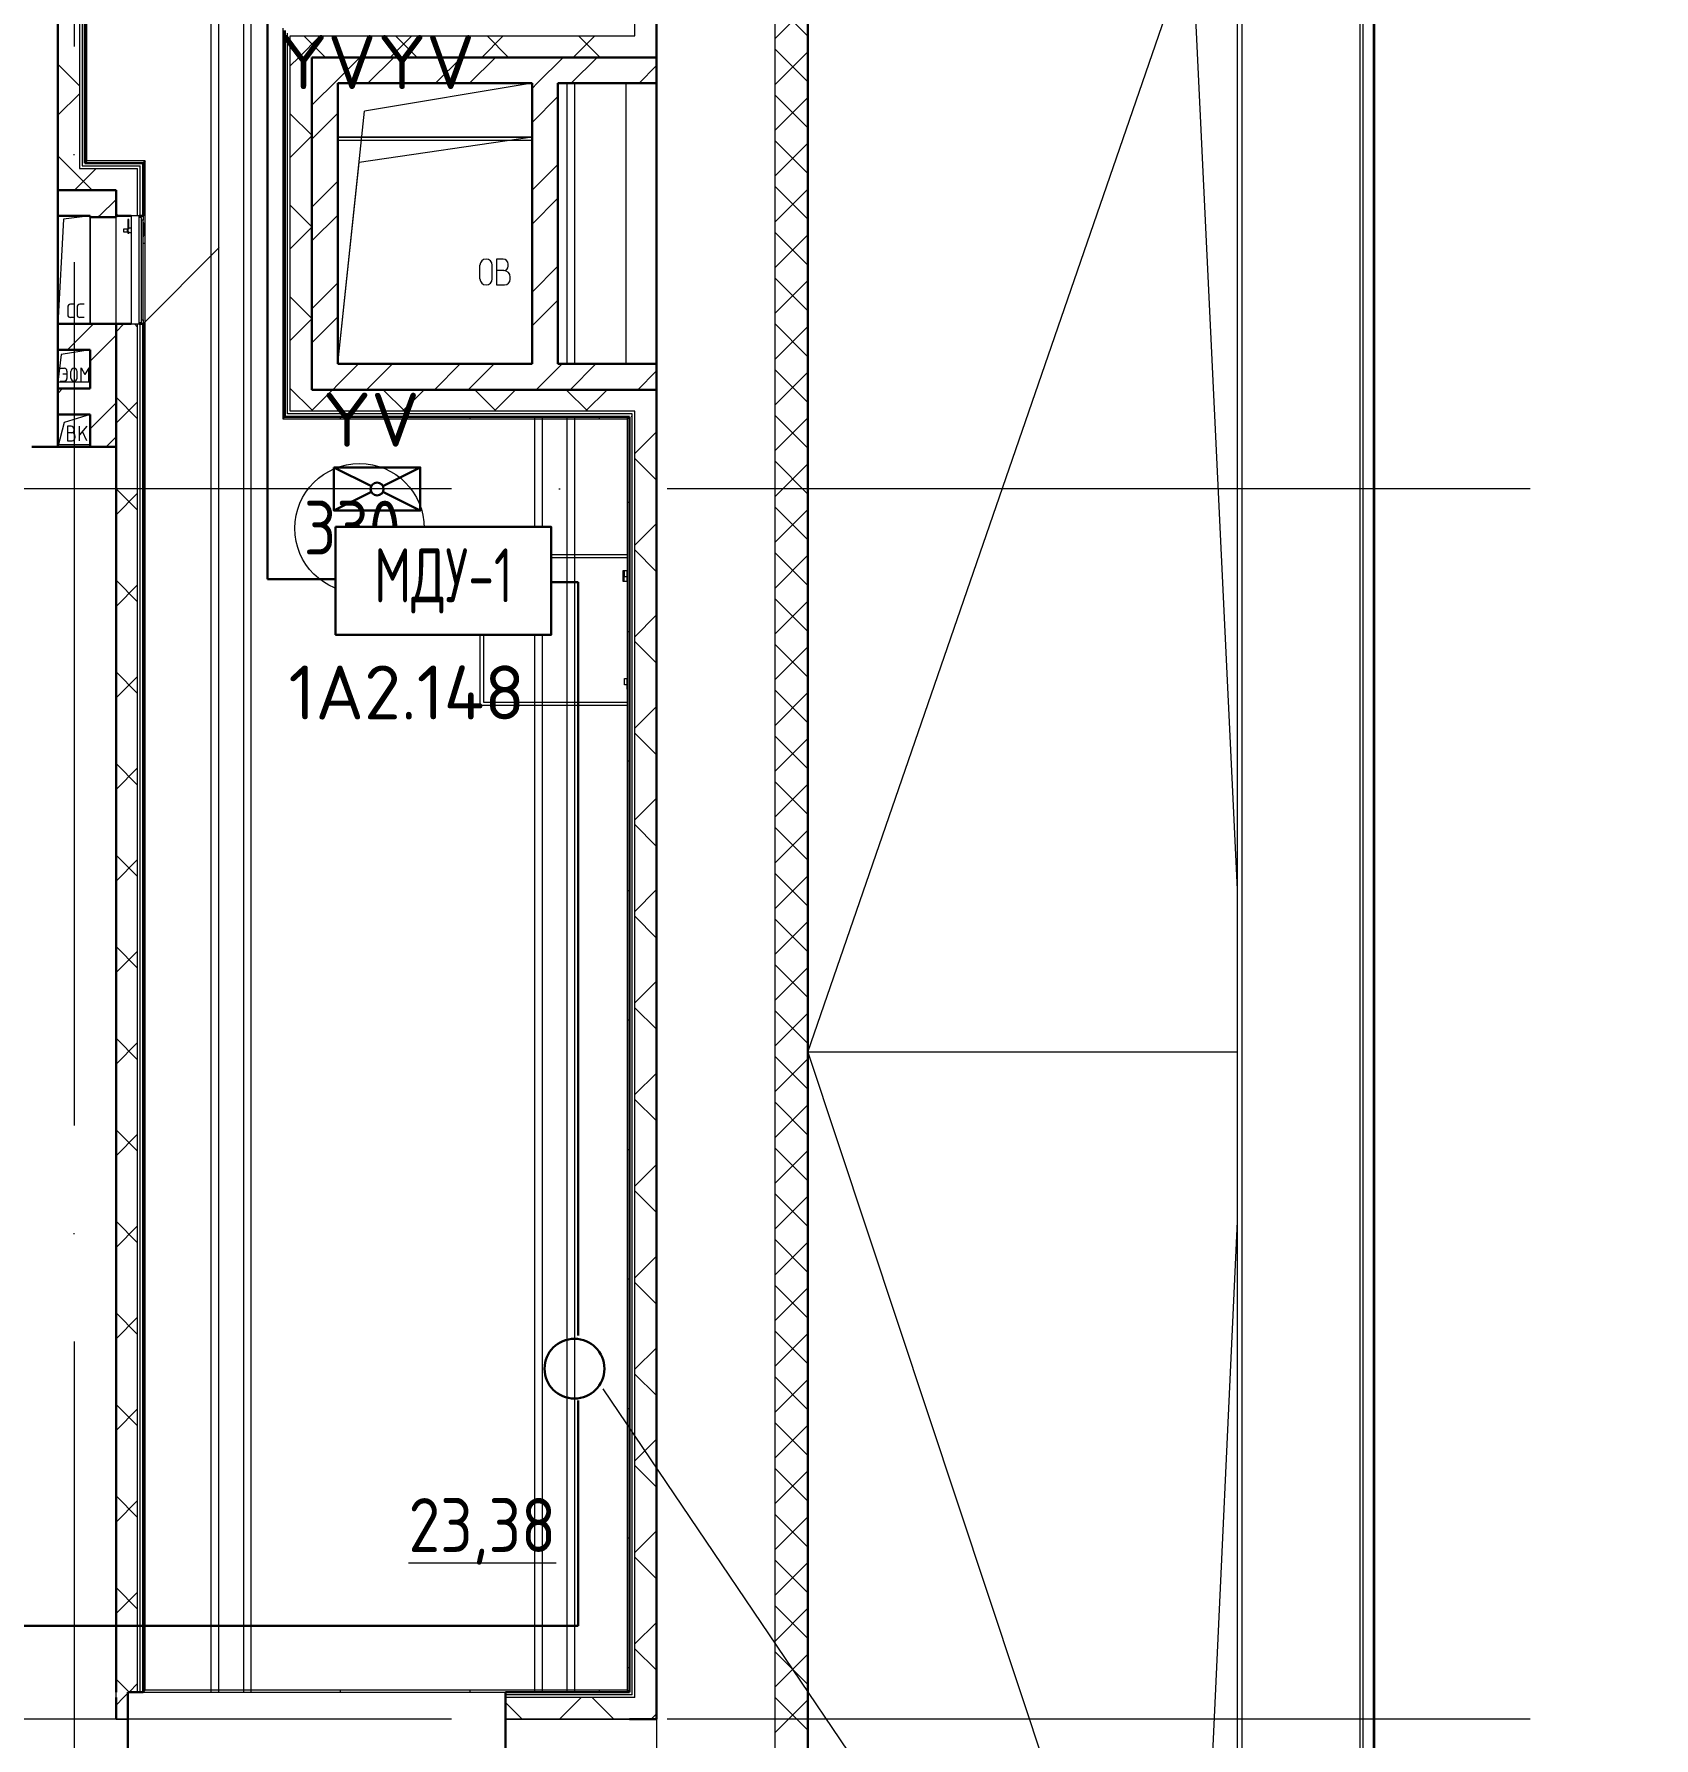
# Model space of a CAD drawing. Header units: millimetres. Extents: x -1073752 to 1436911, y -1379358 to 94781.
# Drawn here: x -999789 to -992279, y -1095475 to -1087580 of the extents above; entities that cross this region are included whole.
import ezdxf
from ezdxf.enums import TextEntityAlignment as Align

# ---------------------------------------------------------------- set-up
doc = ezdxf.new("R2010")
doc.units = ezdxf.units.MM
doc.set_wipeout_variables(frame=1)
doc.linetypes.add('ADSK_Линия сетки', pattern=[25, 20, -2.5, 0, -2.5])
for name, color, linetype, lineweight in [('RC-Дымоудаление', 1, 'Continuous', 30), ('Двери', 252, 'Continuous', 9), ('Крыша', 7, 'Continuous', 9), ('лс', 5, 'Continuous', 30), ('Марки помещений', 7, 'Continuous', 20), ('Оборудование', 7, 'Continuous', 18), ('Ограждение', 252, 'Continuous', 9), ('Оси', 252, 'Continuous', 9), ('Перекрытие', 252, 'Continuous', 18), ('Стены внутренние', 7, 'Continuous', 18), ('Стены наружные', 7, 'Continuous', 18), ('Стены штриховка', 7, 'Continuous', 9)]:
    doc.layers.add(name, color=color, linetype=linetype, lineweight=lineweight)
doc.layers.add('RC-Позиционные_обозначения', color=7, linetype='Continuous')
doc.layers.add('RC-Таблицы', color=7, linetype='Continuous')
doc.layers.add('Линии', color=7, linetype='Continuous', lineweight=9, true_color=0x00a600)
doc.styles.add('GOST Common_2', font='', dxfattribs={"width": 0.9, "height": 250})
doc.styles.add('ISOCPEUR', font='isocpeur.ttf', dxfattribs={"height": 250})
doc.styles.add('RubezhCAD', font='isocpeur.ttf')
doc.styles.get("Standard").update_dxf_attribs({"font": 'arial.ttf'})
doc.styles.get('GOST Common_2').set_extended_font_data('GOST type B')

# ---------------------------------------------------------------- blocks, each defined once
blk = doc.blocks.new('Перекрытия 1 - Перекрытия 1-1698725-3 этаж копия 1')
at = {"layer": 'Перекрытие', "ltscale": 100}
for p, q in [((25199, 26635.3), (25199, 15485.3)), ((25234, 26635.3), (25234, 15485.3)), ((25349, 26635.3), (25349, 15485.3)), ((25384, 26635.3), (25384, 15485.3)), ((26849, 22940.1), (26849, 21875.3)), ((26884, 22940.1), (26884, 21875.3)), ((27121.5, 22940.1), (27121.5, 21875.3)), ((26849, 21875.3), (26849, 21755.3)), ((26884, 21875.3), (26884, 21755.3)), ((27121.5, 21875.3), (27121.5, 21755.3)), ((26849, 21755.3), (26849, 21640.3)), ((26884, 21755.3), (26884, 21640.3)), ((27121.5, 21755.3), (27121.5, 21640.3)), ((26699, 21395.3), (26699, 15485.3)), ((26734, 21395.3), (26734, 15485.3)), ((26849, 21395.3), (26849, 15485.3)), ((26884, 21395.3), (26884, 15485.3))]:
    blk.add_line(p, q, dxfattribs=at)
blk = doc.blocks.new('3 этаж')
at = {"color": 251, "lineweight": 18, "true_color": 0x636466}
for p, q in [((303269.2, 24116.6), (303269.2, 25166.6)), ((303269.2, 25166.6), (304169.2, 25166.6)), ((302120.8, 24801.6), (301997.6, 24786.3)), ((302120.8, 24796.6), (302120.8, 24301.6)), ((301997.6, 24786.3), (301970.8, 24301.6)), ((302016.8, 24379.1), (302016.8, 24344.4)), ((302048.8, 24392.4), (302030.1, 24392.4)), ((302048.8, 24331.1), (302030.1, 24331.1)), ((302060.2, 24379.1), (302060.2, 24344.4)), ((302092.2, 24392.4), (302073.5, 24392.4)), ((302092.2, 24331.1), (302073.5, 24331.1)), ((301985.8, 24159.5), (301970.8, 24031.6)), ((302120.8, 24181.6), (301985.8, 24159.5)), ((301981.8, 24096.1), (302000, 24096.1)), ((302013.1, 24083.1), (302013.1, 24049.1)), ((302031.3, 24050.4), (302031.3, 24081.7)), ((302060, 24050.4), (302060, 24081.7)), ((302078.3, 24097.4), (302096.6, 24067.4)), ((302078.3, 24036.1), (302078.3, 24097.4)), ((302114.8, 24097.4), (302096.6, 24067.4)), ((302114.8, 24036.1), (302114.8, 24097.4)), ((302120.8, 24031.6), (301970.8, 24031.6)), ((301981.8, 24036.1), (302000, 24036.1)), ((301994.8, 24070), (302013.1, 24070)), ((302000.4, 23844.9), (301970.8, 23731.6)), ((302120.8, 23881.6), (302000.4, 23844.9)), ((302033, 23827), (302016.3, 23827)), ((302016.3, 23827), (302016.3, 23760.3)), ((302034.9, 23797.3), (302016.3, 23797.3)), ((302046, 23808.4), (302046, 23814)), ((302051.5, 23775.1), (302051.5, 23780.7)), ((302105.2, 23827), (302071.9, 23787.2)), ((302071.9, 23760.3), (302071.9, 23827)), ((302105.2, 23760.3), (302085.2, 23803.2)), ((302016.3, 23760.3), (302036.7, 23760.3))]:
    blk.add_line(p, q, dxfattribs=at)
for centre, radius, start, end in [((302030.1, 24379.1), 13.3, 90, 180), ((302030.1, 24344.4), 13.3, 180, 270), ((302073.5, 24379.1), 13.3, 90, 180), ((302073.5, 24344.4), 13.3, 180, 270), ((302000, 24083.1), 13, 0, 90), ((302045.7, 24081.7), 14.3, 0, 180), ((302000, 24049.1), 13, 270, 0), ((302045.7, 24050.4), 14.3, 180, 0), ((302033, 23814), 13, 0, 90), ((302034.9, 23808.4), 11.1, 270, 0), ((302034.9, 23780.7), 16.7, 0, 90), ((302036.7, 23775.1), 14.8, 270, 0)]:
    blk.add_arc(centre, radius, start, end, dxfattribs=at)
at = {"layer": 'Двери', "color": 251, "true_color": 0x636466}
for p, q in [((304610.8, 23217.6), (303944.8, 23217.6)), ((303944.8, 23217.6), (303944.8, 22549.6)), ((304591.3, 23158.6), (304596.9, 23158.6)), ((304591.3, 23108.6), (304591.3, 23158.6)), ((304596.9, 23108.6), (304596.9, 23158.6)), ((304597.9, 23158.6), (304608.9, 23158.6)), ((304597.9, 23129.7), (304597.9, 23158.6)), ((304608.9, 23158.6), (304608.9, 23129.7)), ((304609.1, 23158.6), (304610.8, 23158.6)), ((304609.1, 23158.6), (304609.1, 23108.6)), ((304596.9, 23108.6), (304591.3, 23108.6)), ((304609.1, 23108.6), (304596.9, 23108.6)), ((304608.9, 23129.7), (304597.9, 23129.7)), ((304610.8, 23108.6), (304609.1, 23108.6)), ((304597.9, 22658.6), (304608.9, 22658.6)), ((304597.9, 22629.7), (304597.9, 22658.6)), ((304608.9, 22658.6), (304608.9, 22629.7)), ((304609.1, 22658.6), (304610.8, 22658.6)), ((304609.1, 22658.6), (304609.1, 22608.6)), ((304608.9, 22629.7), (304597.9, 22629.7)), ((304610.8, 22608.6), (304609.1, 22608.6)), ((303944.8, 22549.6), (304610.8, 22549.6))]:
    blk.add_line(p, q, dxfattribs=at)
at = {"layer": 'Крыша', "color": 251, "true_color": 0x636466}
for p, q in [((305447.8, 20926.9), (307170.9, 25919.7)), ((307439.6, 21680.9), (307236.5, 25910.2)), ((307439.6, 21680.9), (307439.6, 21680.9)), ((305447.8, 20926.9), (305447.8, 20926.9)), ((307439.6, 20926.9), (305447.8, 20926.9)), ((305447.8, 20926.9), (307172.5, 15734)), ((307236.2, 15743), (307439.6, 20143.3)), ((307439.6, 20143.3), (307439.6, 20143.3))]:
    blk.add_line(p, q, dxfattribs=at)
at = {"layer": 'Линии', "color": 251, "lineweight": 18, "ltscale": 200, "true_color": 0x636466}
for p, q in [((303269.2, 24116.6), (303269.2, 25416.4)), ((304169.2, 25416.4), (303392.3, 25286.6)), ((303269.2, 24116.6), (303392.3, 25286.6)), ((303269.2, 24116.6), (303269.2, 25166.6)), ((303269.2, 25166.6), (304169.2, 25166.6)), ((304169.2, 25166.6), (303367.4, 25049.9)), ((303269.2, 24116.6), (303367.4, 25049.9)), ((303927.3, 24510.5), (303927.3, 24573.1)), ((303927.3, 24510.5), (303927.3, 24573.1)), ((303984.7, 24510.5), (303984.7, 24573.1)), ((303984.7, 24510.5), (303984.7, 24573.1)), ((304034.9, 24601.8), (304004.9, 24601.8)), ((304004.9, 24601.8), (304004.9, 24481.8)), ((304034.9, 24601.8), (304004.9, 24601.8)), ((304004.9, 24601.8), (304004.9, 24481.8)), ((304058.2, 24568.5), (304058.2, 24578.5)), ((304058.2, 24568.5), (304058.2, 24578.5)), ((304038.2, 24548.5), (304004.9, 24548.5)), ((304038.2, 24548.5), (304004.9, 24548.5)), ((304004.9, 24481.8), (304041.6, 24481.8)), ((304004.9, 24481.8), (304041.6, 24481.8)), ((304068.2, 24508.5), (304068.2, 24518.5)), ((304068.2, 24508.5), (304068.2, 24518.5))]:
    blk.add_line(p, q, dxfattribs=at)
at = {"layer": 'Линии', "color": 251, "lineweight": 18, "true_color": 0x636466}
for centre, radius, start, end in [((303956, 24573.1), 28.7, 0, 180), ((303956, 24573.1), 28.7, 0, 180), ((304034.9, 24578.5), 23.3, 0, 90), ((304034.9, 24578.5), 23.3, 0, 90), ((304038.2, 24568.5), 20, 270, 0), ((304038.2, 24568.5), 20, 270, 0), ((303956, 24510.5), 28.7, 180, 0), ((303956, 24510.5), 28.7, 180, 0), ((304038.2, 24518.5), 30, 0, 90), ((304038.2, 24518.5), 30, 0, 90), ((304041.6, 24508.5), 26.7, 270, 0), ((304041.6, 24508.5), 26.7, 270, 0)]:
    blk.add_arc(centre, radius, start, end, dxfattribs=at)
at = {"layer": 'Марки помещений', "color": 251, "true_color": 0x636466}
blk.add_circle((303369.6, 23354.5), 300, dxfattribs=at)
at = {"layer": 'Оборудование', "color": 251, "true_color": 0x636466}
for p, q in [((302347.2, 24801.6), (302310.8, 24801.6)), ((302310.8, 24801.6), (302310.8, 24301.6)), ((302348.1, 24302.5), (302348.1, 24800.6)), ((302357.8, 24794.6), (302348.1, 24794.6)), ((302358.8, 24309.5), (302358.8, 24793.6)), ((302292.9, 24741.2), (302275.4, 24741.2)), ((302275.4, 24741.2), (302275.4, 24728.9)), ((302275.4, 24728.9), (302292.9, 24728.9)), ((302294.9, 24743.1), (302292.9, 24741.2)), ((302292.9, 24741.2), (302292.9, 24728.9)), ((302292.9, 24728.9), (302294.9, 24727)), ((302310.8, 24744.7), (302294.9, 24744.7)), ((302294.9, 24744.7), (302294.9, 24725.4)), ((302294.9, 24725.4), (302310.8, 24725.4)), ((302295.4, 24785.7), (302295.4, 24739.9)), ((302300.4, 24785.7), (302295.4, 24785.7)), ((302295.4, 24730.2), (302295.4, 24722)), ((302295.4, 24722), (302300.4, 24722)), ((302300.4, 24739.9), (302300.4, 24785.7)), ((302300.4, 24722), (302300.4, 24730.2)), ((302365.8, 24782.6), (302360.3, 24782.6)), ((302365.8, 24320.6), (302365.8, 24782.6)), ((302367.8, 24773.6), (302365.8, 24773.6)), ((302367.8, 24769.6), (302367.8, 24773.6)), ((302367.8, 24769.6), (302367.8, 24773.6)), ((302367.8, 24769.6), (302367.8, 24709.1)), ((302365.8, 24705.1), (302367.8, 24705.1)), ((302365.8, 24301.6), (302719.3, 24655.1)), ((302367.8, 24705.1), (302367.8, 24709.1)), ((302367.8, 24705.1), (302367.8, 24709.1)), ((302360.3, 24320.6), (302365.8, 24320.6)), ((302310.8, 24301.6), (302347.2, 24301.6)), ((302348.1, 24308.6), (302357.8, 24308.6))]:
    blk.add_line(p, q, dxfattribs=at)
for points, knots in [([(302348.1, 24800.6), (302348.1, 24800.7), (302348.1, 24800.8), (302348, 24801), (302347.9, 24801.1), (302347.8, 24801.3), (302347.6, 24801.4), (302347.4, 24801.5), (302347.2, 24801.6), (302347.2, 24801.6)], [0, 0, 0, 0, 0.166667, 0.25, 0.333333, 0.5, 0.666667, 0.833333, 1, 1, 1, 1]), ([(302358.8, 24793.6), (302358.8, 24793.7), (302358.8, 24793.8), (302358.7, 24794), (302358.7, 24794.1), (302358.6, 24794.2), (302358.5, 24794.3), (302358.3, 24794.4), (302358.1, 24794.5), (302357.9, 24794.6), (302357.8, 24794.6)], [0, 0, 0, 0, 0.166667, 0.25, 0.333333, 0.416667, 0.541667, 0.666667, 0.833333, 1, 1, 1, 1]), ([(302360.3, 24782.6), (302360.2, 24782.6), (302360, 24782.6), (302359.7, 24782.7), (302359.5, 24782.8), (302359.4, 24782.9), (302359.2, 24783), (302359.1, 24783.2), (302359, 24783.3), (302358.9, 24783.5), (302358.8, 24783.8), (302358.8, 24784), (302358.8, 24784.1)], [0, 0, 0, 0, 0.166667, 0.25, 0.333333, 0.416667, 0.5, 0.583333, 0.666667, 0.75, 0.833333, 1, 1, 1, 1]), ([(302358.8, 24319), (302358.8, 24319.2), (302358.8, 24319.4), (302358.9, 24319.6), (302359, 24319.8), (302359.1, 24320), (302359.2, 24320.1), (302359.4, 24320.2), (302359.5, 24320.4), (302359.7, 24320.4), (302360, 24320.5), (302360.2, 24320.6), (302360.3, 24320.6)], [-1, -1, -1, -1, -0.833333, -0.75, -0.666667, -0.583333, -0.5, -0.416667, -0.333333, -0.25, -0.166667, 0, 0, 0, 0]), ([(302347.2, 24301.6), (302347.2, 24301.6), (302347.4, 24301.6), (302347.6, 24301.7), (302347.8, 24301.8), (302347.9, 24302), (302348, 24302.1), (302348.1, 24302.3), (302348.1, 24302.4), (302348.1, 24302.5)], [-1, -1, -1, -1, -0.833333, -0.666667, -0.5, -0.333333, -0.25, -0.166667, 0, 0, 0, 0]), ([(302357.8, 24308.6), (302357.9, 24308.6), (302358.1, 24308.6), (302358.3, 24308.7), (302358.5, 24308.8), (302358.6, 24308.9), (302358.7, 24309), (302358.7, 24309.1), (302358.8, 24309.3), (302358.8, 24309.4), (302358.8, 24309.5)], [-1, -1, -1, -1, -0.833333, -0.666667, -0.541667, -0.416667, -0.333333, -0.25, -0.166667, 0, 0, 0, 0])]:
    blk.add_open_spline(points, degree=3, knots=knots, dxfattribs=at)
at = {"layer": 'Ограждение', "color": 251, "true_color": 0x636466}
for p, q in [((302105.8, 25056.6), (302105.8, 29101.6)), ((307439.6, 13136.6), (307439.6, 27938.6)), ((307460.8, 13136.6), (307460.8, 27938.6)), ((308008.6, 13136.6), (308008.6, 27938.6)), ((308022.8, 13136.6), (308022.8, 27938.6)), ((308070, 13136.6), (308070, 27938.6)), ((308076.5, 13136.6), (308076.5, 27938.6)), ((303013.5, 25671.4), (303013.5, 23861.6)), ((302105.8, 25056.6), (302095.8, 25046.6)), ((302095.8, 25046.6), (302105.8, 25056.6)), ((302375.8, 25056.6), (302105.8, 25056.6)), ((302365.8, 25046.6), (302375.8, 25056.6)), ((302375.8, 25056.6), (302365.8, 25046.6)), ((302375.8, 17971.6), (302375.8, 25056.6)), ((302365.8, 24801.6), (302365.8, 24782.6)), ((302365.8, 24320.6), (302365.8, 24301.6)), ((303023.5, 23871.6), (303013.5, 23861.6)), ((303013.5, 23861.6), (303023.5, 23871.6)), ((303013.5, 23861.6), (304610.8, 23861.6)), ((304620.8, 23871.6), (304610.8, 23861.6)), ((304610.8, 23861.6), (304620.8, 23871.6)), ((304610.8, 23861.6), (304610.8, 17971.6)), ((302365.8, 17961.6), (302375.8, 17971.6)), ((302375.8, 17971.6), (302365.8, 17961.6)), ((302365.8, 17961.6), (304045.8, 17961.6)), ((304610.8, 17971.6), (302375.8, 17971.6)), ((304620.8, 17961.6), (304610.8, 17971.6)), ((304610.8, 17971.6), (304620.8, 17961.6))]:
    blk.add_line(p, q, dxfattribs=at)
at = {"layer": 'Ограждение', "color": 251, "linetype": 'Continuous', "true_color": 0x636466}
for p, q in [((302095.8, 25276.3), (302105.8, 25276.3)), ((303013.5, 25276.3), (303023.5, 25276.3)), ((302365.8, 24676.3), (302375.8, 24676.3)), ((303013.5, 24676.3), (303023.5, 24676.3)), ((302365.8, 24076.3), (302375.8, 24076.3)), ((303013.5, 24076.3), (303023.5, 24076.3)), ((303281.8, 23861.6), (303281.8, 23871.6)), ((303881.8, 23861.6), (303881.8, 23871.6)), ((304481.8, 23861.6), (304481.8, 23871.6)), ((302365.8, 23476.3), (302375.8, 23476.3)), ((304610.8, 23476.3), (304620.8, 23476.3)), ((302365.8, 22876.3), (302375.8, 22876.3)), ((304610.8, 22876.3), (304620.8, 22876.3)), ((302365.8, 22276.3), (302375.8, 22276.3)), ((304610.8, 22276.3), (304620.8, 22276.3)), ((302365.8, 21676.3), (302375.8, 21676.3)), ((304610.8, 21676.3), (304620.8, 21676.3)), ((302365.8, 21076.3), (302375.8, 21076.3)), ((304610.8, 21076.3), (304620.8, 21076.3)), ((302365.8, 20476.3), (302375.8, 20476.3)), ((304610.8, 20476.3), (304620.8, 20476.3)), ((302365.8, 19876.3), (302375.8, 19876.3)), ((304610.8, 19876.3), (304620.8, 19876.3)), ((302365.8, 19276.3), (302375.8, 19276.3)), ((304610.8, 19276.3), (304620.8, 19276.3)), ((302365.8, 18676.3), (302375.8, 18676.3)), ((304610.8, 18676.3), (304620.8, 18676.3)), ((302365.8, 18076.3), (302375.8, 18076.3)), ((304610.8, 18076.3), (304620.8, 18076.3)), ((302681.8, 17961.6), (302681.8, 17971.6)), ((303281.8, 17961.6), (303281.8, 17971.6)), ((303881.8, 17961.6), (303881.8, 17971.6)), ((304481.8, 17961.6), (304481.8, 17971.6))]:
    blk.add_line(p, q, dxfattribs=at)
at = {"layer": 'Оси', "color": 251, "linetype": 'ADSK_Линия сетки', "ltscale": 200, "true_color": 0x636466}
for p, q in [((302045.8, 34587.2), (302045.8, 11870.8)), ((304745.8, 34587.2), (304745.8, 13336.6)), ((308795.8, 23536.6), (237073.5, 23536.6)), ((308795.8, 17836.6), (237073.5, 17836.6))]:
    blk.add_line(p, q, dxfattribs=at)
at = {"layer": 'Перекрытие', "color": 251, "true_color": 0x636466}
for p, q in [((304169.2, 25166.6), (303269.2, 25166.6)), ((303269.2, 25166.6), (303269.2, 24116.6)), ((302120.8, 24031.6), (301970.8, 24031.6)), ((303928.8, 22533.6), (303928.8, 23233.6)), ((303928.8, 23233.6), (304610.8, 23233.6)), ((304610.8, 22533.6), (303928.8, 22533.6))]:
    blk.add_line(p, q, dxfattribs=at)
at = {"layer": 'Стены внутренние', "color": 251, "lineweight": 30, "true_color": 0x636466}
for p, q in [((305447.8, 17134.6), (305447.8, 29938.6)), ((304745.8, 24116.6), (304745.8, 25416.4)), ((301970.8, 24801.6), (301970.8, 24301.6)), ((301970.8, 24181.6), (301970.8, 24001.6)), ((301970.8, 23881.6), (301970.8, 23731.6)), ((302120.8, 23731.6), (301850.8, 23731.6)), ((302295.8, 17836.6), (302295.8, 17286.6)), ((304045.8, 17836.6), (304045.8, 17286.6)), ((304745.8, 17836.6), (304620.8, 17836.6)), ((304745.8, 17836.6), (304745.8, 17836.6))]:
    blk.add_line(p, q, dxfattribs=at)
at = {"layer": 'Стены внутренние', "color": 251, "true_color": 0x636466}
for p, q in [((305295.8, 17286.6), (305295.8, 29786.6)), ((302120.8, 23741.6), (301970.8, 23741.6)), ((302295.8, 17836.6), (302240.8, 17836.6)), ((304620.8, 17836.6), (304045.8, 17836.6))]:
    blk.add_line(p, q, dxfattribs=at)
at = {"layer": 'Стены внутренние', "color": 251, "linetype": 'Continuous', "lineweight": 9, "true_color": 0x636466}
for p, q in [((305445.8, 25636.1), (305295.8, 25786.1)), ((305295.8, 25623.4), (305445.8, 25773.4)), ((305445.8, 25424), (305295.8, 25574)), ((305295.8, 25411.3), (305445.8, 25561.3)), ((305445.8, 25211.8), (305295.8, 25361.8)), ((305295.8, 25199.1), (305445.8, 25349.1)), ((305447.5, 25416.4), (305445.8, 25413.4)), ((305445.8, 25234.7), (305447.8, 25234.7)), ((305445.8, 24999.7), (305295.8, 25149.7)), ((305295.8, 24987), (305445.8, 25137)), ((305447.8, 25066.1), (305445.8, 25069.5)), ((305445.8, 25031.5), (305447.8, 25031.5)), ((305445.8, 24787.6), (305295.8, 24937.6)), ((305295.8, 24774.9), (305445.8, 24924.9)), ((305445.8, 24575.4), (305295.8, 24725.4)), ((305295.8, 24562.7), (305445.8, 24712.7)), ((305445.8, 24726.7), (305447.8, 24726.7)), ((305445.8, 24363.3), (305295.8, 24513.3)), ((305295.8, 24350.6), (305445.8, 24500.6)), ((305447.8, 24456.5), (305445.8, 24459.9)), ((305445.8, 24151.2), (305295.8, 24301.2)), ((305295.8, 24138.5), (305445.8, 24288.5)), ((305445.8, 23939), (305295.8, 24089)), ((305445.8, 24117.1), (305447.8, 24117.1)), ((305295.8, 23926.3), (305445.8, 24076.3)), ((305447.8, 23994.5), (305445.8, 23991)), ((305445.8, 23726.9), (305295.8, 23876.9)), ((305295.8, 23714.2), (305445.8, 23864.2)), ((305445.8, 23913.9), (305447.8, 23913.9)), ((305445.8, 23514.8), (305295.8, 23664.8)), ((305295.8, 23502.1), (305445.8, 23652.1)), ((305445.8, 23609.1), (305447.8, 23609.1)), ((305445.8, 23302.6), (305295.8, 23452.6)), ((305295.8, 23290), (305445.8, 23440)), ((305445.8, 23090.5), (305295.8, 23240.5)), ((305295.8, 23077.8), (305445.8, 23227.8)), ((305447.8, 23181.7), (305445.8, 23178.2)), ((305445.8, 22878.4), (305295.8, 23028.4)), ((305295.8, 22865.7), (305445.8, 23015.7)), ((305445.8, 22999.5), (305447.8, 22999.5)), ((305445.8, 22666.2), (305295.8, 22816.2)), ((305295.8, 22653.6), (305445.8, 22803.6)), ((305445.8, 22796.3), (305447.8, 22796.3)), ((305445.8, 22454.1), (305295.8, 22604.1)), ((305295.8, 22441.4), (305445.8, 22591.4)), ((305445.8, 22491.5), (305447.8, 22491.5)), ((305445.8, 22242), (305295.8, 22392)), ((305295.8, 22229.3), (305445.8, 22379.3)), ((305447.4, 22221.9), (305445.8, 22224.7)), ((305445.8, 22029.8), (305295.8, 22179.8)), ((305295.8, 22017.2), (305445.8, 22167.2)), ((305445.8, 21817.7), (305295.8, 21967.7)), ((305295.8, 21805), (305445.8, 21955)), ((305445.8, 21881.9), (305447.8, 21881.9)), ((305445.8, 21605.6), (305295.8, 21755.6)), ((305295.8, 21592.9), (305445.8, 21742.9)), ((305445.8, 21678.7), (305447.8, 21678.7)), ((305445.8, 21393.4), (305295.8, 21543.4)), ((305295.8, 21380.8), (305445.8, 21530.8)), ((305445.8, 21181.3), (305295.8, 21331.3)), ((305295.8, 21168.6), (305445.8, 21318.6)), ((305445.8, 21373.9), (305447.8, 21373.9)), ((305445.8, 20969.2), (305295.8, 21119.2)), ((305295.8, 20956.5), (305445.8, 21106.5)), ((305447.8, 20946.5), (305445.8, 20943)), ((305445.8, 20757), (305295.8, 20907)), ((305295.8, 20744.4), (305445.8, 20894.4)), ((305445.8, 20764.3), (305447.8, 20764.3)), ((305445.8, 20544.9), (305295.8, 20694.9)), ((305295.8, 20532.2), (305445.8, 20682.2)), ((305445.8, 20561.1), (305447.8, 20561.1)), ((305445.8, 20332.8), (305295.8, 20482.8)), ((305295.8, 20320.1), (305445.8, 20470.1)), ((305447.8, 20336.9), (305446, 20333.9)), ((305445.8, 20120.7), (305295.8, 20270.7)), ((305295.8, 20108), (305445.8, 20258)), ((305445.8, 20256.3), (305447.8, 20256.3)), ((305445.8, 19908.5), (305295.8, 20058.5)), ((305295.8, 19895.8), (305445.8, 20045.8)), ((305445.8, 19696.4), (305295.8, 19846.4)), ((305295.8, 19683.7), (305445.8, 19833.7)), ((305447.8, 19782.9), (305445.8, 19786.3)), ((305445.8, 19484.3), (305295.8, 19634.3)), ((305295.8, 19471.6), (305445.8, 19621.6)), ((305445.8, 19646.7), (305447.8, 19646.7)), ((305447.8, 19524.1), (305445.8, 19520.6)), ((305445.8, 19272.1), (305295.8, 19422.1)), ((305445.8, 19443.5), (305447.8, 19443.5)), ((305295.8, 19259.4), (305445.8, 19409.4)), ((305445.8, 19060), (305295.8, 19210)), ((305295.8, 19047.3), (305445.8, 19197.3)), ((305445.8, 19138.7), (305447.8, 19138.7)), ((305445.8, 18847.9), (305295.8, 18997.9)), ((305295.8, 18835.2), (305445.8, 18985.2)), ((305445.8, 18635.7), (305295.8, 18785.7)), ((305295.8, 18623), (305445.8, 18773)), ((305445.8, 18423.6), (305295.8, 18573.6)), ((305295.8, 18410.9), (305445.8, 18560.9)), ((305445.8, 18529.1), (305447.8, 18529.1)), ((305445.8, 18211.5), (305295.8, 18361.5)), ((305295.8, 18198.8), (305445.8, 18348.8)), ((305445.8, 18325.9), (305447.8, 18325.9)), ((305445.8, 17999.3), (305295.8, 18149.3)), ((305295.8, 17986.7), (305445.8, 18136.7)), ((305445.8, 18021.1), (305447.8, 18021.1)), ((305445.8, 17787.2), (305295.8, 17937.2)), ((305295.8, 17774.5), (305445.8, 17924.5))]:
    blk.add_line(p, q, dxfattribs=at)
at = {"layer": 'Стены наружные', "color": 251, "lineweight": 30, "true_color": 0x636466}
for p, q in [((301970.8, 24801.6), (301970.8, 29236.6)), ((304745.8, 29236.6), (304745.8, 25416.4)), ((302095.8, 29111.6), (302095.8, 25046.6)), ((303023.5, 23871.6), (303023.5, 25661.4)), ((303148.5, 25536.4), (303148.5, 23996.6)), ((303148.5, 25536.4), (304745.8, 25536.4)), ((303148.8, 23996.6), (303148.8, 25536.4)), ((303268.8, 25416.4), (303268.8, 24116.6)), ((304169.2, 25416.4), (303268.8, 25416.4)), ((304169.2, 24116.6), (304169.2, 25416.4)), ((304745.8, 25416.4), (304289.2, 25416.4)), ((304289.2, 25416.4), (304289.2, 24116.6)), ((302095.8, 25046.6), (302365.8, 25046.6)), ((302365.8, 25046.6), (302365.8, 24801.6)), ((302240.8, 24921.6), (301970.8, 24921.6)), ((302240.8, 24921.6), (302240.8, 24796.6)), ((302120.8, 24801.6), (301970.8, 24801.6)), ((302120.8, 24801.6), (302120.8, 24796.6)), ((302240.8, 24796.6), (302120.8, 24796.6)), ((302310.8, 24801.6), (302240.8, 24801.6)), ((302365.8, 24801.6), (302347.4, 24801.6)), ((302310.8, 24301.6), (301970.8, 24301.6)), ((301970.8, 24301.6), (301970.8, 24181.6)), ((302240.8, 17961.6), (302240.8, 24301.6)), ((302365.8, 24301.6), (302347.4, 24301.6)), ((302365.8, 17961.6), (302365.8, 24301.6)), ((302120.8, 24181.6), (301970.8, 24181.6)), ((302120.8, 24001.6), (302120.8, 24181.6)), ((303268.8, 24116.6), (304169.2, 24116.6)), ((304289.2, 24116.6), (304745.8, 24116.6)), ((304745.8, 24116.6), (304745.8, 17836.6)), ((301970.8, 24001.6), (302120.8, 24001.6)), ((301970.8, 24001.6), (301970.8, 23881.6)), ((304745.8, 23996.6), (303148.5, 23996.6)), ((302120.8, 23881.6), (301970.8, 23881.6)), ((302120.8, 23731.6), (302120.8, 23881.6)), ((304620.8, 23871.6), (303023.5, 23871.6)), ((304620.8, 17961.6), (304620.8, 23871.6)), ((302240.8, 23731.6), (302120.8, 23731.6)), ((302240.8, 17936.6), (302240.8, 17836.6)), ((302295.8, 17961.6), (302295.8, 17836.6)), ((302365.8, 17961.6), (302295.8, 17961.6)), ((304620.8, 17961.6), (304045.8, 17961.6)), ((304045.8, 17961.6), (304045.8, 17836.6)), ((304620.8, 17836.6), (304745.8, 17836.6))]:
    blk.add_line(p, q, dxfattribs=at)
at = {"layer": 'Стены наружные', "color": 251, "linetype": 'Continuous', "lineweight": 9, "true_color": 0x636466}
for p, q in [((303026, 25596.6), (303023.5, 25596.6)), ((303087.5, 25536.4), (303187.5, 25636.4)), ((303087.5, 25536.4), (303187.5, 25636.4)), ((303212, 25536.4), (303112, 25636.4)), ((303212, 25536.4), (303112, 25636.4)), ((303511.7, 25536.4), (303611.7, 25636.4)), ((303511.7, 25536.4), (303611.7, 25636.4)), ((303636.3, 25536.4), (303536.3, 25636.4)), ((303636.3, 25536.4), (303536.3, 25636.4)), ((303936, 25536.4), (304036, 25636.4)), ((303936, 25536.4), (304036, 25636.4)), ((304060.5, 25536.4), (303960.5, 25636.4)), ((304060.5, 25536.4), (303960.5, 25636.4)), ((304360.3, 25536.4), (304460.3, 25636.4)), ((304360.3, 25536.4), (304460.3, 25636.4)), ((304484.8, 25536.4), (304384.8, 25636.4)), ((304484.8, 25536.4), (304384.8, 25636.4)), ((302070.8, 25404.8), (301970.8, 25504.8)), ((302070.8, 25404.8), (301970.8, 25504.8)), ((302093.4, 25556.4), (302095.8, 25556.4)), ((303048.5, 25497.5), (303087.5, 25536.4)), ((303048.5, 25497.5), (303087.5, 25536.4)), ((303268.8, 25434.5), (303370.7, 25536.4)), ((303407.8, 25416.4), (303527.8, 25536.4)), ((303722.1, 25416.4), (303842.1, 25536.4)), ((303879.3, 25416.4), (303999.3, 25536.4)), ((304193.6, 25416.4), (304313.6, 25536.4)), ((304350.7, 25416.4), (304470.7, 25536.4)), ((302093.4, 25451.4), (302095.8, 25451.4)), ((303026, 25491.6), (303023.5, 25491.6)), ((303148.8, 25314.5), (303268.8, 25434.5)), ((304665.1, 25416.4), (304745.2, 25496.6)), ((301970.8, 25268.3), (302070.8, 25368.3)), ((301970.8, 25268.3), (302070.8, 25368.3)), ((302093.4, 25346.4), (302095.8, 25346.4)), ((303026, 25386.6), (303023.5, 25386.6)), ((304169.2, 25392), (304193.6, 25416.4)), ((304169.2, 25234.8), (304289.2, 25354.8)), ((303026, 25281.6), (303023.5, 25281.6)), ((303148.5, 25175.6), (303048.5, 25275.6)), ((303148.5, 25175.6), (303048.5, 25275.6)), ((303148.8, 25157.4), (303268.8, 25277.4)), ((302093.4, 25241.4), (302095.8, 25241.4)), ((302093.4, 25136.4), (302095.8, 25136.4)), ((303026, 25176.6), (303023.5, 25176.6)), ((303048.5, 25073.2), (303148.5, 25173.2)), ((303048.5, 25073.2), (303148.5, 25173.2)), ((302029.8, 25021.6), (301970.8, 25080.6)), ((302029.8, 25021.6), (301970.8, 25080.6)), ((302115.9, 25044.1), (302115.9, 25046.6)), ((302220.9, 25044.1), (302220.9, 25046.6)), ((302325.9, 25044.1), (302325.9, 25046.6)), ((303026, 25071.6), (303023.5, 25071.6)), ((304169.2, 24920.5), (304289.2, 25040.5)), ((302129.8, 24921.6), (302029.8, 25021.6)), ((302129.8, 24921.6), (302029.8, 25021.6)), ((302048.3, 24921.6), (302148.3, 25021.6)), ((302048.3, 24921.6), (302148.3, 25021.6)), ((302363.4, 24958.9), (302365.8, 24958.9)), ((303026, 24966.6), (303023.5, 24966.6)), ((303148.8, 24843.1), (303268.8, 24963.1)), ((302164.3, 24801.6), (302240.8, 24878)), ((304169.2, 24763.4), (304289.2, 24883.4)), ((302159.3, 24796.6), (302164.3, 24801.6)), ((302249.8, 24801.6), (302240.8, 24810.6)), ((302249.8, 24801.6), (302240.8, 24810.6)), ((302363.4, 24853.9), (302365.8, 24853.9)), ((303026, 24861.6), (303023.5, 24861.6)), ((303148.5, 24751.3), (303048.5, 24851.3)), ((303148.5, 24751.3), (303048.5, 24851.3)), ((303148.8, 24685.9), (303268.8, 24805.9)), ((303026, 24756.6), (303023.5, 24756.6)), ((303048.5, 24649), (303148.5, 24749)), ((303048.5, 24649), (303148.5, 24749)), ((303026, 24651.6), (303023.5, 24651.6)), ((304169.2, 24449.1), (304289.2, 24569.1)), ((303026, 24546.6), (303023.5, 24546.6)), ((303148.8, 24371.6), (303268.8, 24491.6)), ((303026, 24441.6), (303023.5, 24441.6)), ((303148.5, 24327.1), (303048.5, 24427.1)), ((303148.5, 24327.1), (303048.5, 24427.1)), ((304169.2, 24291.9), (304289.2, 24411.9)), ((303026, 24336.6), (303023.5, 24336.6)), ((303048.5, 24224.7), (303148.5, 24324.7)), ((303048.5, 24224.7), (303148.5, 24324.7)), ((303148.8, 24214.4), (303268.8, 24334.4)), ((302015.8, 24181.6), (302120.8, 24286.5)), ((302120.8, 24286.5), (302135.8, 24301.6)), ((302120.8, 24129.4), (302240.8, 24249.4)), ((302240.8, 24265.5), (302276.9, 24301.6)), ((302240.8, 24265.5), (302276.9, 24301.6)), ((302340.8, 24286.3), (302325.5, 24301.6)), ((302340.8, 24286.3), (302325.5, 24301.6)), ((302363.4, 24223.9), (302365.8, 24223.9)), ((303026, 24231.6), (303023.5, 24231.6)), ((302363.4, 24118.9), (302365.8, 24118.9)), ((303026, 24126.6), (303023.5, 24126.6)), ((303268.8, 24020.1), (303365.2, 24116.6)), ((303402.4, 23996.6), (303522.4, 24116.6)), ((303716.7, 23996.6), (303836.7, 24116.6)), ((303873.8, 23996.6), (303993.8, 24116.6)), ((304188.1, 23996.6), (304308.1, 24116.6)), ((304345.3, 23996.6), (304465.3, 24116.6)), ((304659.6, 23996.6), (304745.2, 24082.2)), ((301970.8, 23979.4), (301993, 24001.6)), ((302363.4, 24013.9), (302365.8, 24013.9)), ((303026, 24021.6), (303023.5, 24021.6)), ((303148.5, 23902.8), (303048.5, 24002.8)), ((303148.5, 23902.8), (303048.5, 24002.8)), ((303245.2, 23996.6), (303268.8, 24020.1)), ((302120.8, 23815.1), (302240.8, 23935.1)), ((302340.8, 23862), (302240.8, 23962)), ((302340.8, 23862), (302240.8, 23962)), ((302240.8, 23841.2), (302340.8, 23941.2)), ((302240.8, 23841.2), (302340.8, 23941.2)), ((303148.5, 23900.4), (303244.7, 23996.6)), ((303148.5, 23900.4), (303244.7, 23996.6)), ((303579.1, 23896.6), (303479.1, 23996.6)), ((303579.1, 23896.6), (303479.1, 23996.6)), ((303568.9, 23896.6), (303668.9, 23996.6)), ((303568.9, 23896.6), (303668.9, 23996.6)), ((304003.3, 23896.6), (303903.3, 23996.6)), ((304003.3, 23896.6), (303903.3, 23996.6)), ((303993.2, 23896.6), (304093.2, 23996.6)), ((303993.2, 23896.6), (304093.2, 23996.6)), ((304427.6, 23896.6), (304327.6, 23996.6)), ((304427.6, 23896.6), (304327.6, 23996.6)), ((304417.5, 23896.6), (304517.5, 23996.6)), ((304417.5, 23896.6), (304517.5, 23996.6)), ((302363.4, 23908.9), (302365.8, 23908.9)), ((303026, 23916.6), (303023.5, 23916.6)), ((303054.5, 23874), (303054.5, 23871.6)), ((303144.7, 23896.6), (303148.5, 23900.4)), ((303144.7, 23896.6), (303148.5, 23900.4)), ((303154.8, 23896.6), (303148.5, 23902.8)), ((303154.8, 23896.6), (303148.5, 23902.8)), ((303159.5, 23874), (303159.5, 23871.6)), ((303264.5, 23874), (303264.5, 23871.6)), ((303369.5, 23874), (303369.5, 23871.6)), ((303474.5, 23874), (303474.5, 23871.6)), ((303579.5, 23874), (303579.5, 23871.6)), ((303684.5, 23874), (303684.5, 23871.6)), ((303789.5, 23874), (303789.5, 23871.6)), ((303894.5, 23874), (303894.5, 23871.6)), ((303999.5, 23874), (303999.5, 23871.6)), ((304104.5, 23874), (304104.5, 23871.6)), ((304209.5, 23874), (304209.5, 23871.6)), ((304314.5, 23874), (304314.5, 23871.6)), ((304419.5, 23874), (304419.5, 23871.6)), ((304524.5, 23874), (304524.5, 23871.6)), ((304623.2, 23846.7), (304620.8, 23846.7)), ((304629.5, 23874), (304629.5, 23871.6)), ((302194.4, 23731.6), (302240.8, 23777.9)), ((302363.4, 23803.9), (302365.8, 23803.9)), ((304645.8, 23700.6), (304745, 23799.8)), ((304645.8, 23700.6), (304745, 23799.8)), ((302363.4, 23698.9), (302365.8, 23698.9)), ((304623.2, 23741.7), (304620.8, 23741.7)), ((304623.2, 23636.7), (304620.8, 23636.7)), ((304745, 23579.1), (304645.8, 23678.4)), ((304745, 23579.1), (304645.8, 23678.4)), ((302340.8, 23437.8), (302240.8, 23537.8)), ((302340.8, 23437.8), (302240.8, 23537.8)), ((302363.4, 23593.9), (302365.8, 23593.9)), ((304623.2, 23531.7), (304620.8, 23531.7)), ((302240.8, 23416.9), (302340.8, 23516.9)), ((302240.8, 23416.9), (302340.8, 23516.9)), ((302363.4, 23488.9), (302365.8, 23488.9)), ((302363.4, 23383.9), (302365.8, 23383.9)), ((304623.2, 23426.7), (304620.8, 23426.7)), ((304645.8, 23276.3), (304745, 23375.6)), ((304645.8, 23276.3), (304745, 23375.6)), ((304623.2, 23321.7), (304620.8, 23321.7)), ((302363.4, 23278.9), (302365.8, 23278.9)), ((304623.2, 23216.7), (304620.8, 23216.7)), ((304745.1, 23154.8), (304645.8, 23254.1)), ((304745.1, 23154.8), (304645.8, 23254.1)), ((302363.4, 23173.9), (302365.8, 23173.9)), ((302340.8, 23013.5), (302240.8, 23113.5)), ((302340.8, 23013.5), (302240.8, 23113.5)), ((302240.8, 22992.7), (302340.8, 23092.7)), ((302240.8, 22992.7), (302340.8, 23092.7)), ((302363.4, 23068.9), (302365.8, 23068.9)), ((304623.2, 23111.7), (304620.8, 23111.7)), ((304623.2, 23006.7), (304620.8, 23006.7)), ((302363.4, 22963.9), (302365.8, 22963.9)), ((304623.2, 22901.7), (304620.8, 22901.7)), ((304645.8, 22852.1), (304745.1, 22951.4)), ((304645.8, 22852.1), (304745.1, 22951.4)), ((302363.4, 22858.9), (302365.8, 22858.9)), ((304745.1, 22730.5), (304645.8, 22829.8)), ((304745.1, 22730.5), (304645.8, 22829.8)), ((302363.4, 22753.9), (302365.8, 22753.9)), ((304623.2, 22796.7), (304620.8, 22796.7)), ((302340.8, 22589.3), (302240.8, 22689.3)), ((302340.8, 22589.3), (302240.8, 22689.3)), ((302240.8, 22568.4), (302340.8, 22668.4)), ((302240.8, 22568.4), (302340.8, 22668.4)), ((304623.2, 22691.7), (304620.8, 22691.7)), ((302363.4, 22648.9), (302365.8, 22648.9)), ((304623.2, 22586.7), (304620.8, 22586.7)), ((302363.4, 22543.9), (302365.8, 22543.9)), ((304645.8, 22427.8), (304745.1, 22527.2)), ((304645.8, 22427.8), (304745.1, 22527.2)), ((302363.4, 22438.9), (302365.8, 22438.9)), ((304623.2, 22481.7), (304620.8, 22481.7)), ((304623.2, 22376.7), (304620.8, 22376.7)), ((304745.2, 22306.2), (304645.8, 22405.6)), ((304745.2, 22306.2), (304645.8, 22405.6)), ((302340.8, 22165), (302240.8, 22265)), ((302340.8, 22165), (302240.8, 22265)), ((302363.4, 22333.9), (302365.8, 22333.9)), ((304623.2, 22271.7), (304620.8, 22271.7)), ((302240.8, 22144.1), (302340.8, 22244.1)), ((302240.8, 22144.1), (302340.8, 22244.1)), ((302363.4, 22228.9), (302365.8, 22228.9)), ((302363.4, 22123.9), (302365.8, 22123.9)), ((304623.2, 22166.7), (304620.8, 22166.7)), ((304623.2, 22061.7), (304620.8, 22061.7)), ((304645.8, 22003.6), (304745.2, 22103)), ((304645.8, 22003.6), (304745.2, 22103)), ((302363.4, 22018.9), (302365.8, 22018.9)), ((304623.2, 21956.7), (304620.8, 21956.7)), ((304745.2, 21881.9), (304645.8, 21981.3)), ((304745.2, 21881.9), (304645.8, 21981.3)), ((302363.4, 21913.9), (302365.8, 21913.9)), ((302340.8, 21740.7), (302240.8, 21840.7)), ((302340.8, 21740.7), (302240.8, 21840.7)), ((302240.8, 21719.9), (302340.8, 21819.9)), ((302240.8, 21719.9), (302340.8, 21819.9)), ((302363.4, 21808.9), (302365.8, 21808.9)), ((304623.2, 21851.7), (304620.8, 21851.7)), ((304623.2, 21746.7), (304620.8, 21746.7)), ((302363.4, 21703.9), (302365.8, 21703.9)), ((304623.2, 21641.7), (304620.8, 21641.7)), ((304645.8, 21579.3), (304745.3, 21678.8)), ((304645.8, 21579.3), (304745.3, 21678.8)), ((302363.4, 21598.9), (302365.8, 21598.9)), ((304745.3, 21457.5), (304645.8, 21557)), ((304745.3, 21457.5), (304645.8, 21557)), ((302363.4, 21493.9), (302365.8, 21493.9)), ((304623.2, 21536.7), (304620.8, 21536.7)), ((302340.8, 21316.5), (302240.8, 21416.5)), ((302340.8, 21316.5), (302240.8, 21416.5)), ((302240.8, 21295.6), (302340.8, 21395.6)), ((302240.8, 21295.6), (302340.8, 21395.6)), ((304623.2, 21431.7), (304620.8, 21431.7)), ((302363.4, 21388.9), (302365.8, 21388.9)), ((304623.2, 21326.7), (304620.8, 21326.7)), ((302363.4, 21283.9), (302365.8, 21283.9)), ((304645.8, 21155), (304745.3, 21254.6)), ((304645.8, 21155), (304745.3, 21254.6)), ((302363.4, 21178.9), (302365.8, 21178.9)), ((304623.2, 21221.7), (304620.8, 21221.7)), ((304623.2, 21116.7), (304620.8, 21116.7)), ((304745.4, 21033.2), (304645.8, 21132.8)), ((304745.4, 21033.2), (304645.8, 21132.8)), ((302363.4, 21073.9), (302365.8, 21073.9)), ((304623.2, 21011.7), (304620.8, 21011.7)), ((302340.8, 20892.2), (302240.8, 20992.2)), ((302340.8, 20892.2), (302240.8, 20992.2)), ((302240.8, 20871.3), (302340.8, 20971.3)), ((302240.8, 20871.3), (302340.8, 20971.3)), ((302363.4, 20968.9), (302365.8, 20968.9)), ((302363.4, 20863.9), (302365.8, 20863.9)), ((304623.2, 20906.7), (304620.8, 20906.7)), ((304623.2, 20801.7), (304620.8, 20801.7)), ((304645.8, 20730.8), (304745.4, 20830.4)), ((304645.8, 20730.8), (304745.4, 20830.4)), ((302363.4, 20758.9), (302365.8, 20758.9)), ((304623.2, 20696.7), (304620.8, 20696.7)), ((304745.4, 20608.9), (304645.8, 20708.5)), ((304745.4, 20608.9), (304645.8, 20708.5)), ((302363.4, 20653.9), (302365.8, 20653.9)), ((302340.8, 20467.9), (302240.8, 20567.9)), ((302340.8, 20467.9), (302240.8, 20567.9)), ((302240.8, 20447.1), (302340.8, 20547.1)), ((302240.8, 20447.1), (302340.8, 20547.1)), ((302363.4, 20548.9), (302365.8, 20548.9)), ((304623.2, 20591.7), (304620.8, 20591.7)), ((304623.2, 20486.7), (304620.8, 20486.7)), ((302363.4, 20443.9), (302365.8, 20443.9)), ((304623.2, 20381.7), (304620.8, 20381.7)), ((304645.8, 20306.5), (304745.4, 20406.2)), ((304645.8, 20306.5), (304745.4, 20406.2)), ((302363.4, 20338.9), (302365.8, 20338.9)), ((302363.4, 20233.9), (302365.8, 20233.9)), ((304623.2, 20276.7), (304620.8, 20276.7)), ((304745.5, 20184.6), (304645.8, 20284.3)), ((304745.5, 20184.6), (304645.8, 20284.3)), ((302340.8, 20043.7), (302240.8, 20143.7)), ((302340.8, 20043.7), (302240.8, 20143.7)), ((304623.2, 20171.7), (304620.8, 20171.7)), ((302240.8, 20022.8), (302340.8, 20122.8)), ((302240.8, 20022.8), (302340.8, 20122.8)), ((302363.4, 20128.9), (302365.8, 20128.9)), ((304623.2, 20066.7), (304620.8, 20066.7)), ((302363.4, 20023.9), (302365.8, 20023.9)), ((304645.8, 19882.2), (304745.5, 19981.9)), ((304645.8, 19882.2), (304745.5, 19981.9)), ((302363.4, 19918.9), (302365.8, 19918.9)), ((304623.2, 19961.7), (304620.8, 19961.7)), ((304623.2, 19856.7), (304620.8, 19856.7)), ((304745.5, 19760.2), (304645.8, 19860)), ((304745.5, 19760.2), (304645.8, 19860)), ((302363.4, 19813.9), (302365.8, 19813.9)), ((304623.2, 19751.7), (304620.8, 19751.7)), ((302340.8, 19619.4), (302240.8, 19719.4)), ((302340.8, 19619.4), (302240.8, 19719.4)), ((302240.8, 19598.6), (302340.8, 19698.6)), ((302240.8, 19598.6), (302340.8, 19698.6)), ((302363.4, 19708.9), (302365.8, 19708.9)), ((302363.4, 19603.9), (302365.8, 19603.9)), ((304623.2, 19646.7), (304620.8, 19646.7)), ((304623.2, 19541.7), (304620.8, 19541.7)), ((304645.8, 19458), (304745.5, 19557.7)), ((304645.8, 19458), (304745.5, 19557.7)), ((302363.4, 19498.9), (302365.8, 19498.9)), ((304623.2, 19436.7), (304620.8, 19436.7)), ((304745.6, 19335.9), (304645.8, 19435.7)), ((304745.6, 19335.9), (304645.8, 19435.7)), ((302363.4, 19393.9), (302365.8, 19393.9)), ((302340.8, 19195.1), (302240.8, 19295.1)), ((302340.8, 19195.1), (302240.8, 19295.1)), ((302240.8, 19174.3), (302340.8, 19274.3)), ((302240.8, 19174.3), (302340.8, 19274.3)), ((302363.4, 19288.9), (302365.8, 19288.9)), ((304623.2, 19331.7), (304620.8, 19331.7)), ((304623.2, 19226.7), (304620.8, 19226.7)), ((302363.4, 19183.9), (302365.8, 19183.9)), ((304623.2, 19121.7), (304620.8, 19121.7)), ((304645.8, 19033.7), (304745.6, 19133.5)), ((304645.8, 19033.7), (304745.6, 19133.5)), ((302363.4, 19078.9), (302365.8, 19078.9)), ((302363.4, 18973.9), (302365.8, 18973.9)), ((304623.2, 19016.7), (304620.8, 19016.7)), ((304745.6, 18911.6), (304645.8, 19011.5)), ((304745.6, 18911.6), (304645.8, 19011.5)), ((302340.8, 18770.9), (302240.8, 18870.9)), ((302340.8, 18770.9), (302240.8, 18870.9)), ((302363.4, 18868.9), (302365.8, 18868.9)), ((304623.2, 18911.7), (304620.8, 18911.7)), ((302240.8, 18750), (302340.8, 18850)), ((302240.8, 18750), (302340.8, 18850)), ((304623.2, 18806.7), (304620.8, 18806.7)), ((302363.4, 18763.9), (302365.8, 18763.9)), ((302363.4, 18658.9), (302365.8, 18658.9)), ((304623.2, 18701.7), (304620.8, 18701.7)), ((304645.8, 18609.4), (304745.7, 18709.3)), ((304645.8, 18609.4), (304745.7, 18709.3)), ((302363.4, 18553.9), (302365.8, 18553.9)), ((304623.2, 18596.7), (304620.8, 18596.7)), ((304745.7, 18487.3), (304645.8, 18587.2)), ((304745.7, 18487.3), (304645.8, 18587.2)), ((304623.2, 18491.7), (304620.8, 18491.7)), ((302340.8, 18346.6), (302240.8, 18446.6)), ((302340.8, 18346.6), (302240.8, 18446.6)), ((302240.8, 18325.8), (302340.8, 18425.8)), ((302240.8, 18325.8), (302340.8, 18425.8)), ((302363.4, 18448.9), (302365.8, 18448.9)), ((302363.4, 18343.9), (302365.8, 18343.9)), ((304623.2, 18386.7), (304620.8, 18386.7)), ((302363.4, 18238.9), (302365.8, 18238.9)), ((304623.2, 18281.7), (304620.8, 18281.7)), ((304645.8, 18185.2), (304745.7, 18285.1)), ((304645.8, 18185.2), (304745.7, 18285.1)), ((304623.2, 18176.7), (304620.8, 18176.7)), ((304745.7, 18063), (304645.8, 18162.9)), ((304745.7, 18063), (304645.8, 18162.9)), ((302363.4, 18133.9), (302365.8, 18133.9)), ((302301.6, 17961.6), (302240.8, 18022.4)), ((302301.6, 17961.6), (302240.8, 18022.4)), ((302300.8, 17961.6), (302340.8, 18001.5)), ((302300.8, 17961.6), (302340.8, 18001.5)), ((302363.4, 18028.9), (302365.8, 18028.9)), ((304623.2, 18071.7), (304620.8, 18071.7)), ((302240.8, 17901.5), (302275.8, 17936.6)), ((302240.8, 17901.5), (302275.8, 17936.6)), ((302275.8, 17936.6), (302295.8, 17956.5)), ((302275.8, 17936.6), (302295.8, 17956.5)), ((304113.4, 17959.1), (304113.4, 17961.6)), ((304218.4, 17959.1), (304218.4, 17961.6)), ((304297.2, 17836.6), (304397.2, 17936.6)), ((304297.2, 17836.6), (304397.2, 17936.6)), ((304323.4, 17959.1), (304323.4, 17961.6)), ((304428.4, 17959.1), (304428.4, 17961.6)), ((304547.9, 17836.6), (304447.9, 17936.6)), ((304547.9, 17836.6), (304447.9, 17936.6)), ((304533.4, 17959.1), (304533.4, 17961.6)), ((304623.2, 17966.7), (304620.8, 17966.7)), ((304123.6, 17836.6), (304045.8, 17914.4)), ((304123.6, 17836.6), (304045.8, 17914.4)), ((304721.4, 17836.6), (304745.8, 17860.9)), ((304721.4, 17836.6), (304745.8, 17860.9))]:
    blk.add_line(p, q, dxfattribs=at)
at = {"layer": 'Стены наружные', "color": 251, "true_color": 0x636466}
for p, q in [((304169.2, 25151.6), (303269.2, 25151.6)), ((302120.8, 24301.6), (302120.8, 24796.6)), ((302240.8, 24301.6), (302240.8, 24796.6)), ((302365.8, 24801.6), (302365.8, 24782.6)), ((302365.8, 24320.6), (302365.8, 24301.6))]:
    blk.add_line(p, q, dxfattribs=at)
at = {"layer": 'Стены штриховка', "color": 251, "true_color": 0x636466}
for p, q in [((305445.8, 17134.6), (305445.8, 29938.6)), ((302070.8, 29136.6), (302070.8, 25021.6)), ((304645.8, 25636.4), (304645.8, 29136.6)), ((302083.3, 29124.1), (302083.3, 25034.1)), ((303036, 23884.1), (303036, 25648.9)), ((303048.5, 25636.4), (304645.8, 25636.4)), ((303048.5, 23896.6), (303048.5, 25636.4)), ((302083.3, 25034.1), (302353.3, 25034.1)), ((302353.3, 24801.6), (302353.3, 25034.1)), ((302070.8, 25021.6), (302340.8, 25021.6)), ((302340.8, 24801.6), (302340.8, 25021.6)), ((302340.8, 17961.6), (302340.8, 24301.6)), ((302353.3, 17961.6), (302353.3, 24301.6)), ((304633.3, 23884.1), (303036, 23884.1)), ((304645.8, 23896.6), (303048.5, 23896.6)), ((304633.3, 17949.1), (304633.3, 23884.1)), ((304645.8, 17936.6), (304645.8, 23896.6)), ((302240.8, 17936.6), (302240.8, 17961.6)), ((304633.3, 17949.1), (304045.8, 17949.1)), ((304645.8, 17936.6), (304045.8, 17936.6)), ((302240.8, 17836.6), (302295.8, 17836.6)), ((304045.8, 17836.6), (304620.8, 17836.6))]:
    blk.add_line(p, q, dxfattribs=at)
at = {"layer": 'Перекрытие', "color": 251, "true_color": 0x636466}
blk.add_blockref('Перекрытия 1 - Перекрытия 1-1698725-3 этаж копия 1', (277481.8, 2476.3), dxfattribs=at)
at = {"layer": 'Марки помещений', "color": 251, "true_color": 0x636466, "style": 'GOST Common_2', "width": 0.9}
for s, p in [('330', (303110.9, 23232.3)), ('%%U23,38', (303596.5, 18610.9))]:
    blk.add_text(s, height=250, dxfattribs=at).set_placement(p)
blk = doc.blocks.new('A$C122646C6')
at = {"color": 1, "lineweight": 30}
for points in [[(0, 200), (400, 200), (400, 0), (0, 0), (0, 200)], [(0, 200), (173.2, 113.4)], [(400, 200), (226.8, 113.4)], [(173.2, 86.6), (0, 0)], [(226.8, 86.6), (400, 0)]]:
    blk.add_lwpolyline(points, dxfattribs=at)
blk.add_circle((200, 100), 30, dxfattribs=at)
blk = doc.blocks.new('RC-UGO-MDU-01')
at = {"layer": 'RC-Дымоудаление'}
blk.add_point((0, 0), dxfattribs=at)
blk.add_attdef('PSTN', text='', height=2.5, dxfattribs=at).set_placement((5.821, 2.37), align=Align.BOTTOM_CENTER)
blk.add_wipeout([(4.998, 2.498), (4.998, -2.498), (-4.998, -2.498), (-4.998, 2.498)]).dxf.layer = 'RC-Дымоудаление'
blk.add_wipeout([(-4.998, -2.498), (-4.998, 2.498), (4.998, 2.498), (4.998, -2.498)]).dxf.layer = 'RC-Дымоудаление'
blk.add_lwpolyline([(-4.998, 2.498), (4.998, 2.498), (4.998, -2.498), (-4.998, -2.498), (-4.998, 2.498)], close=True, dxfattribs=at)
at = {"layer": 'RC-Дымоудаление', "ltscale": 100, "style": 'ISOCPEUR', "width": 0.7}
blk.add_text('МДУ-1', height=2.5, dxfattribs=at).set_placement((0, 0), align=Align.MIDDLE)

msp = doc.modelspace()

# ---------------------------------------------------------------- linework, layer by layer
at = {"layer": 'лс'}
for p, q in [((-998707, -1086830.7), (-998707, -1090105.4)), ((-998707, -1090105.4), (-998390.7, -1090105.4)), ((-997266.7, -1090119.7), (-997391.1, -1090119.7)), ((-997266.7, -1093610.6), (-997266.7, -1090119.7)), ((-997266.7, -1093910.6), (-997266.7, -1094954.9)), ((-1002245.7, -1094954.9), (-997266.7, -1094954.9))]:
    msp.add_line(p, q, dxfattribs=at)
at = {"layer": 'лс', "color": 0, "lineweight": 20}
msp.add_line((-997151.6, -1093856.7), (-992004, -1101468), dxfattribs=at)
at = {"layer": 'лс'}
msp.add_circle((-997283.7, -1093763.6), 138.6, dxfattribs=at)

# ---------------------------------------------------------------- block references
for name, p in [('3 этаж', (-1301649.5, -1113224.3)), ('A$C122646C6', (-998398.5, -1089787.8))]:
    msp.add_blockref(name, p)

# ---------------------------------------------------------------- texts
at = {"layer": 'RC-Таблицы', "linetype": 'Continuous', "lineweight": 40, "char_height": 250, "width": 2400, "attachment_point": 5, "style": 'RubezhCAD'}
for insert in [(-998427.8, -1087709.5), (-997970.7, -1087709.5), (-998226, -1089366.6)]:
    msp.add_mtext('YV', dxfattribs=dict(at, insert=insert))

# ---------------------------------------------------------------- next in the draw order: block references
at = {"layer": 'RC-Дымоудаление', "color": 4, "linetype": 'Continuous', "lineweight": 40, "ltscale": 15}
ref = msp.add_blockref('RC-UGO-MDU-01', (-997890.9, -1090113.2), dxfattribs=dict(at, xscale=100, yscale=100, zscale=100))
ref.add_attrib('PSTN', '1А2.148', dxfattribs={"layer": 'RC-Позиционные_обозначения', "height": 250, "style": 'RubezhCAD'}).set_placement((-998061.1, -1090830.5), align=Align.BOTTOM_CENTER)

doc.saveas('drawing.dxf')
